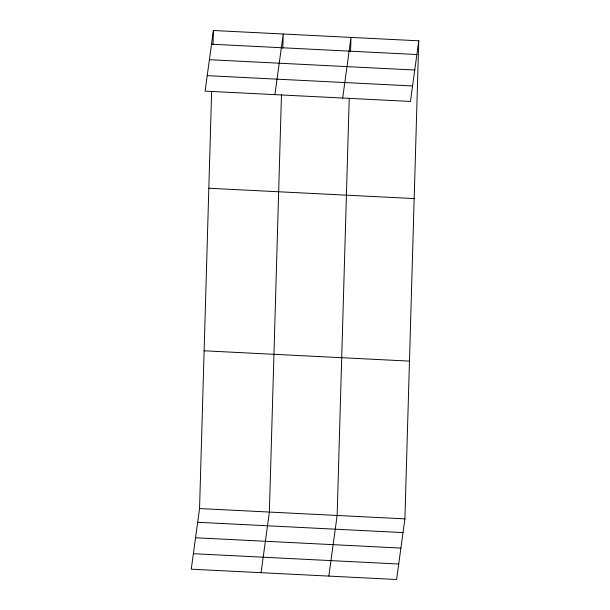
<?xml version="1.0" encoding="UTF-8"?>
<svg xmlns="http://www.w3.org/2000/svg" width="610" height="610" viewBox="0 0 610 610"><rect width="100%" height="100%" fill="white"/><g stroke="black" fill="none" stroke-linecap="round" stroke-linejoin="round"><path stroke-width="0.91" d="M418.75 40.809L410.446 101.443L205.097 91.134L213.401 30.5L418.75 40.809L404.903 518.866L396.599 579.5L191.25 569.191L199.554 508.557L211.639 91.325M212.989 44.759L213.401 30.5M281.462 94.832L269.376 512.064L261.065 572.691M282.804 48.259L283.223 34.008L274.912 94.634M349.225 98.233L337.139 515.465L328.836 576.099M350.575 51.667L350.986 37.408L342.683 98.042M211.517 44.217L416.874 54.534M209.398 59.704L414.754 70.013M207.217 75.648L412.566 85.964M208.833 188.261L414.182 198.57M204.121 350.796L409.478 361.112M199.554 508.557L404.903 518.866M197.678 522.274L403.027 532.591M195.551 537.761L400.907 548.07M193.37 553.705L398.719 564.021"/></g></svg>
